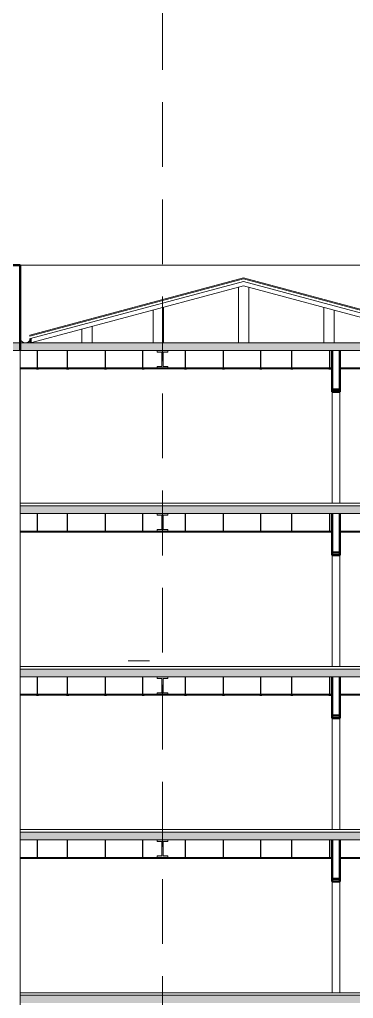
# Model space of a CAD drawing. Header units: millimetres. Extents: x 1135 to 1350, y 205 to 283.
# Drawn here: x 1178.24 to 1184.68, y 241.34 to 260.24 of the extents above; entities that cross this region are included whole.
import ezdxf

# ---------------------------------------------------------------- set-up
doc = ezdxf.new("R2010")
doc.units = ezdxf.units.MM
doc.header["$LTSCALE"] = 10
doc.linetypes.add('DASHED2', pattern=[0.375, 0.25, -0.125])
doc.layers.add('CIEL', color=8, linetype='Continuous')
doc.layers.add('FONDO', color=8, linetype='Continuous')
for name, color, linetype, lineweight in [('cinza 03', 252, 'Continuous', 13), ('HACHT', 90, 'Continuous', 9), ('linha estutura', 252, 'Continuous', 13), ('PAREDES', 50, 'Continuous', 50), ('PAREDES 2', 50, 'Continuous', 50), ('pn 02', 16, 'Continuous', 20), ('PN-01', 90, 'Continuous', 13)]:
    doc.layers.add(name, color=color, linetype=linetype, lineweight=lineweight)

msp = doc.modelspace()

# ---------------------------------------------------------------- hatches: boundary and pattern name
at = {"layer": 'HACHT'}
h = msp.add_hatch(color=256, dxfattribs=at)
h.paths.add_polyline_path([(1186.993, 250.85), (1180.993, 250.85), (1180.993, 250.7), (1181.098, 250.7), (1186.993, 250.7)])
h.paths.add_polyline_path([(1180.993, 250.85), (1178.248, 250.85), (1178.248, 250.7), (1180.993, 250.7)])
h.paths.add_polyline_path([(1192.993, 250.85), (1186.993, 250.85), (1186.993, 250.7), (1187.098, 250.7), (1192.993, 250.7)])
h.paths.add_polyline_path([(1198.993, 250.85), (1192.993, 250.85), (1192.993, 250.7), (1193.098, 250.7), (1198.993, 250.7)])
h.paths.add_polyline_path([(1204.993, 250.85), (1198.993, 250.85), (1198.993, 250.7), (1199.098, 250.7), (1204.993, 250.7)])
h.paths.add_polyline_path([(1210.993, 250.85), (1204.993, 250.85), (1204.993, 250.7), (1205.098, 250.7), (1210.993, 250.7)])
h.paths.add_polyline_path([(1178.248, 254), (1177.998, 254), (1177.998, 253.85), (1178.248, 253.85)])
h.paths.add_polyline_path([(1180.993, 254), (1178.357, 254, -0.048802), (1178.337, 254), (1178.248, 254), (1178.248, 253.85), (1180.993, 253.85)])
h.paths.add_polyline_path([(1186.993, 254), (1186.78, 254, -0.048802), (1186.76, 254), (1180.993, 254), (1180.993, 253.85), (1181.098, 253.85), (1186.993, 253.85)])
h.paths.add_polyline_path([(1192.993, 254), (1186.993, 254), (1186.993, 253.85), (1187.098, 253.85), (1192.993, 253.85)])
h.paths.add_polyline_path([(1198.993, 254), (1192.993, 254), (1192.993, 253.85), (1193.098, 253.85), (1198.993, 253.85)])
h.paths.add_polyline_path([(1204.993, 254), (1198.993, 254), (1198.993, 253.85), (1199.098, 253.85), (1204.993, 253.85)])
h.paths.add_polyline_path([(1210.993, 254), (1204.993, 254), (1204.993, 253.85), (1205.098, 253.85), (1210.993, 253.85)])
h.paths.add_polyline_path([(1213.748, 254), (1210.993, 254), (1210.993, 253.85), (1211.098, 253.85), (1213.748, 253.85)])
h.paths.add_polyline_path([(1213.998, 254), (1213.748, 254), (1213.748, 253.85), (1213.998, 253.85)])
h.paths.add_polyline_path([(1211.098, 250.85), (1210.993, 250.85), (1210.993, 250.7), (1211.098, 250.7)])
h = msp.add_hatch(color=256, dxfattribs=at)
h.paths.add_polyline_path([(1186.993, 247.7), (1180.993, 247.7), (1180.993, 247.55), (1181.098, 247.55), (1186.993, 247.55)])
h.paths.add_polyline_path([(1180.993, 247.7), (1178.248, 247.7), (1178.248, 247.55), (1180.993, 247.55)])
h = msp.add_hatch(color=256, dxfattribs=at)
h.paths.add_polyline_path([(1214.468, 244.55), (1213.748, 244.55), (1213.748, 244.4), (1214.468, 244.4)])
h.paths.add_polyline_path([(1210.993, 244.55), (1204.993, 244.55), (1204.993, 244.4), (1205.098, 244.4), (1210.993, 244.4)])
h.paths.add_polyline_path([(1204.993, 244.55), (1198.993, 244.55), (1198.993, 244.4), (1199.098, 244.4), (1204.993, 244.4)])
h.paths.add_polyline_path([(1198.993, 244.55), (1192.993, 244.55), (1192.993, 244.4), (1193.098, 244.4), (1198.993, 244.4)])
h.paths.add_polyline_path([(1192.993, 244.55), (1186.993, 244.55), (1186.993, 244.4), (1187.098, 244.4), (1192.993, 244.4)])
h.paths.add_polyline_path([(1186.993, 244.55), (1180.993, 244.55), (1180.993, 244.4), (1181.098, 244.4), (1186.993, 244.4)])
h.paths.add_polyline_path([(1180.993, 244.55), (1178.248, 244.55), (1178.248, 244.4), (1180.993, 244.4)])
h.paths.add_polyline_path([(1211.098, 244.55), (1210.993, 244.55), (1210.993, 244.4), (1211.098, 244.4)])
h = msp.add_hatch(color=256, dxfattribs=at)
h.paths.add_polyline_path([(1192.993, 238.25), (1186.993, 238.25), (1186.993, 238.1), (1187.098, 238.1), (1192.993, 238.1)])
h.paths.add_polyline_path([(1186.993, 238.25), (1180.993, 238.25), (1180.993, 238.1), (1181.098, 238.1), (1186.993, 238.1)])
h.paths.add_polyline_path([(1180.993, 238.25), (1178.248, 238.25), (1178.248, 238.1), (1180.993, 238.1)])
h.paths.add_polyline_path([(1180.993, 241.4), (1178.248, 241.4), (1178.248, 241.25), (1180.993, 241.25)])
h.paths.add_polyline_path([(1186.993, 241.4), (1180.993, 241.4), (1180.993, 241.25), (1181.098, 241.25), (1186.993, 241.25)])
h.paths.add_polyline_path([(1192.993, 241.4), (1186.993, 241.4), (1186.993, 241.25), (1187.098, 241.25), (1192.993, 241.25)])
h.paths.add_polyline_path([(1198.993, 241.4), (1192.993, 241.4), (1192.993, 241.25), (1193.098, 241.25), (1198.993, 241.25)])
h.paths.add_polyline_path([(1204.993, 241.4), (1198.993, 241.4), (1198.993, 241.25), (1199.098, 241.25), (1204.993, 241.25)])
h.paths.add_polyline_path([(1210.993, 241.4), (1204.993, 241.4), (1204.993, 241.25), (1205.098, 241.25), (1210.993, 241.25)])
h.paths.add_polyline_path([(1213.748, 241.4), (1210.993, 241.4), (1210.993, 241.25), (1211.098, 241.25), (1213.748, 241.25)])
h.paths.add_polyline_path([(1213.998, 241.4), (1213.748, 241.4), (1213.748, 241.25), (1213.998, 241.25)])
h.paths.add_polyline_path([(1198.993, 238.25), (1192.993, 238.25), (1192.993, 238.1), (1193.098, 238.1), (1198.993, 238.1)])
h.paths.add_polyline_path([(1204.993, 238.25), (1198.993, 238.25), (1198.993, 238.1), (1199.098, 238.1), (1204.993, 238.1)])
h.paths.add_polyline_path([(1210.993, 238.25), (1204.993, 238.25), (1204.993, 238.1), (1205.098, 238.1), (1210.993, 238.1)])
h.paths.add_polyline_path([(1211.098, 238.25), (1210.993, 238.25), (1210.993, 238.1), (1211.098, 238.1)])
at = {"layer": 'pn 02'}
for points in [[(1181.098, 253.543), (1181.098, 253.513), (1180.888, 253.513), (1180.888, 253.543), (1180.978, 253.543), (1180.978, 253.82), (1180.888, 253.82), (1180.888, 253.85), (1181.098, 253.85), (1181.098, 253.82), (1181.008, 253.82), (1181.008, 253.543)], [(1181.098, 250.393), (1181.098, 250.363), (1180.888, 250.363), (1180.888, 250.393), (1180.978, 250.393), (1180.978, 250.67), (1180.888, 250.67), (1180.888, 250.7), (1181.098, 250.7), (1181.098, 250.67), (1181.008, 250.67), (1181.008, 250.393)], [(1181.098, 247.243), (1181.098, 247.213), (1180.888, 247.213), (1180.888, 247.243), (1180.978, 247.243), (1180.978, 247.52), (1180.888, 247.52), (1180.888, 247.55), (1181.098, 247.55), (1181.098, 247.52), (1181.008, 247.52), (1181.008, 247.243)], [(1181.098, 244.093), (1181.098, 244.063), (1180.888, 244.063), (1180.888, 244.093), (1180.978, 244.093), (1180.978, 244.37), (1180.888, 244.37), (1180.888, 244.4), (1181.098, 244.4), (1181.098, 244.37), (1181.008, 244.37), (1181.008, 244.093)]]:
    msp.add_hatch(color=256, dxfattribs=at).paths.add_polyline_path(points)

# ---------------------------------------------------------------- linework, layer by layer
at = {"layer": 'CIEL'}
for p, q in [((1178.248, 253.513), (1184.268, 253.513)), ((1178.248, 253.5), (1184.268, 253.5)), ((1178.561, 253.496), (1178.601, 253.496)), ((1179.144, 253.496), (1179.183, 253.496)), ((1179.875, 253.496), (1179.915, 253.496)), ((1180.598, 253.496), (1180.637, 253.496)), ((1181.417, 253.496), (1181.457, 253.496)), ((1182.149, 253.496), (1182.189, 253.496)), ((1182.871, 253.496), (1182.911, 253.496)), ((1183.472, 253.496), (1183.512, 253.496)), ((1184.204, 253.496), (1184.244, 253.496)), ((1184.418, 253.513), (1208.123, 253.513)), ((1184.418, 253.5), (1208.123, 253.5)), ((1178.248, 250.363), (1184.268, 250.363)), ((1178.248, 250.35), (1184.268, 250.35)), ((1178.561, 250.346), (1178.601, 250.346)), ((1179.144, 250.346), (1179.183, 250.346)), ((1179.875, 250.346), (1179.915, 250.346)), ((1180.598, 250.346), (1180.637, 250.346)), ((1181.417, 250.346), (1181.457, 250.346)), ((1182.149, 250.346), (1182.189, 250.346)), ((1182.871, 250.346), (1182.911, 250.346)), ((1183.472, 250.346), (1183.512, 250.346)), ((1184.204, 250.346), (1184.244, 250.346)), ((1184.418, 250.363), (1208.123, 250.363)), ((1184.418, 250.35), (1208.123, 250.35)), ((1178.248, 247.213), (1184.268, 247.213)), ((1184.418, 247.213), (1208.123, 247.213)), ((1178.248, 247.2), (1184.268, 247.2)), ((1178.561, 247.196), (1178.601, 247.196)), ((1179.144, 247.196), (1179.183, 247.196)), ((1179.875, 247.196), (1179.915, 247.196)), ((1180.598, 247.196), (1180.637, 247.196)), ((1181.417, 247.196), (1181.457, 247.196)), ((1182.149, 247.196), (1182.189, 247.196)), ((1182.871, 247.196), (1182.911, 247.196)), ((1183.472, 247.196), (1183.512, 247.196)), ((1184.204, 247.196), (1184.244, 247.196)), ((1184.418, 247.2), (1208.123, 247.2)), ((1178.248, 244.063), (1184.268, 244.063)), ((1178.248, 244.05), (1184.268, 244.05)), ((1178.561, 244.046), (1178.601, 244.046)), ((1179.144, 244.046), (1179.183, 244.046)), ((1179.875, 244.046), (1179.915, 244.046)), ((1180.598, 244.046), (1180.637, 244.046)), ((1181.417, 244.046), (1181.457, 244.046)), ((1182.149, 244.046), (1182.189, 244.046)), ((1182.871, 244.046), (1182.911, 244.046)), ((1183.472, 244.046), (1183.512, 244.046)), ((1184.204, 244.046), (1184.244, 244.046)), ((1184.418, 244.063), (1208.123, 244.063)), ((1184.418, 244.05), (1208.123, 244.05))]:
    msp.add_line(p, q, dxfattribs=at)
at = {"layer": 'cinza 03'}
msp.add_line((1180.743, 247.86), (1180.328, 247.86), dxfattribs=at)
at = {"layer": 'FONDO'}
for p, q in [((1178.581, 253.496), (1178.581, 253.85)), ((1179.163, 253.496), (1179.163, 253.85)), ((1179.895, 253.496), (1179.895, 253.85)), ((1180.617, 253.496), (1180.617, 253.85)), ((1181.437, 253.496), (1181.437, 253.85)), ((1182.169, 253.496), (1182.169, 253.85)), ((1182.891, 253.496), (1182.891, 253.85)), ((1183.492, 253.496), (1183.492, 253.85)), ((1184.224, 253.496), (1184.224, 253.85)), ((1178.581, 250.346), (1178.581, 250.7)), ((1179.163, 250.346), (1179.163, 250.7)), ((1179.895, 250.346), (1179.895, 250.7)), ((1180.617, 250.346), (1180.617, 250.7)), ((1181.437, 250.346), (1181.437, 250.7)), ((1182.169, 250.346), (1182.169, 250.7)), ((1182.891, 250.346), (1182.891, 250.7)), ((1183.492, 250.346), (1183.492, 250.7)), ((1184.224, 250.346), (1184.224, 250.7)), ((1178.581, 247.196), (1178.581, 247.55)), ((1179.163, 247.196), (1179.163, 247.55)), ((1179.895, 247.196), (1179.895, 247.55)), ((1180.617, 247.196), (1180.617, 247.55)), ((1181.437, 247.196), (1181.437, 247.55)), ((1182.169, 247.196), (1182.169, 247.55)), ((1182.891, 247.196), (1182.891, 247.55)), ((1183.492, 247.196), (1183.492, 247.55)), ((1184.224, 247.196), (1184.224, 247.55)), ((1178.581, 244.046), (1178.581, 244.4)), ((1179.163, 244.046), (1179.163, 244.4)), ((1179.895, 244.046), (1179.895, 244.4)), ((1180.617, 244.046), (1180.617, 244.4)), ((1181.437, 244.046), (1181.437, 244.4)), ((1182.169, 244.046), (1182.169, 244.4)), ((1182.891, 244.046), (1182.891, 244.4)), ((1183.492, 244.046), (1183.492, 244.4)), ((1184.224, 244.046), (1184.224, 244.4))]:
    msp.add_line(p, q, dxfattribs=at)
at = {"layer": 'HACHT'}
for p, q in [((1184.268, 253.05), (1184.268, 250.9)), ((1184.418, 253.05), (1184.418, 250.9)), ((1184.268, 249.9), (1184.268, 247.75)), ((1184.418, 249.9), (1184.418, 247.75)), ((1184.268, 246.75), (1184.268, 244.6)), ((1184.418, 246.75), (1184.418, 244.6)), ((1184.268, 243.6), (1184.268, 241.45)), ((1184.418, 243.6), (1184.418, 241.45))]:
    msp.add_line(p, q, dxfattribs=at)
at = {"layer": 'linha estutura', "linetype": 'DASHED2', "ltscale": 0.5}
msp.add_line((1180.993, 266.144), (1180.993, 205.118), dxfattribs=at)
at = {"layer": 'PAREDES'}
for p, q in [((1184.418, 253.1), (1184.268, 253.1)), ((1184.418, 253.05), (1184.268, 253.05)), ((1184.418, 249.95), (1184.268, 249.95)), ((1184.418, 249.9), (1184.268, 249.9)), ((1184.418, 246.8), (1184.268, 246.8)), ((1184.418, 246.75), (1184.268, 246.75)), ((1184.418, 243.65), (1184.268, 243.65)), ((1184.418, 243.6), (1184.268, 243.6))]:
    msp.add_line(p, q, dxfattribs=at)
at = {"layer": 'PAREDES 2'}
for p, q in [((1178.248, 255.5), (1177.998, 255.5)), ((1178.248, 255.5), (1178.248, 254)), ((1178.448, 254.08), (1178.448, 254)), ((1178.248, 254), (1178.248, 253.85)), ((1184.268, 253.05), (1184.268, 253.85)), ((1184.418, 253.85), (1184.418, 253.05)), ((1184.268, 249.9), (1184.268, 250.7)), ((1184.418, 250.7), (1184.418, 249.9)), ((1184.268, 246.75), (1184.268, 247.55)), ((1184.418, 247.55), (1184.418, 246.75)), ((1184.268, 243.6), (1184.268, 244.4)), ((1184.418, 244.4), (1184.418, 243.6))]:
    msp.add_line(p, q, dxfattribs=at)
at = {"layer": 'pn 02'}
for p, q in [((1178.43, 254.148), (1182.558, 255.254)), ((1178.435, 254.128), (1182.558, 255.233)), ((1178.448, 254.08), (1182.558, 255.181)), ((1186.686, 254.148), (1182.558, 255.254)), ((1186.681, 254.128), (1182.558, 255.233)), ((1186.668, 254.08), (1182.558, 255.181)), ((1178.469, 254.003), (1182.558, 255.098)), ((1182.458, 255.072), (1182.458, 254)), ((1186.648, 254.003), (1182.558, 255.098)), ((1182.658, 254), (1182.658, 255.072)), ((1180.811, 254), (1180.811, 254.63)), ((1181.011, 254.684), (1181.011, 254)), ((1184.105, 254.684), (1184.105, 254)), ((1184.305, 254), (1184.305, 254.63)), ((1179.435, 254), (1179.435, 254.261)), ((1179.635, 254.315), (1179.635, 254)), ((1177.998, 254), (1213.998, 254)), ((1213.998, 253.85), (1177.998, 253.85)), ((1178.248, 253.85), (1178.248, 235.1)), ((1178.248, 250.9), (1208.123, 250.9)), ((1178.248, 250.85), (1211.101, 250.85)), ((1211.098, 250.7), (1178.248, 250.7)), ((1178.248, 247.75), (1214.218, 247.75)), ((1178.248, 247.7), (1214.468, 247.7)), ((1214.468, 247.55), (1178.248, 247.55)), ((1178.248, 244.6), (1208.123, 244.6)), ((1178.248, 244.55), (1211.101, 244.55)), ((1211.098, 244.4), (1178.248, 244.4)), ((1178.248, 241.45), (1213.748, 241.45)), ((1178.248, 241.4), (1213.998, 241.4))]:
    msp.add_line(p, q, dxfattribs=at)
at = {"layer": 'pn 02', "linetype": 'Continuous'}
for points in [[(1181.098, 253.543), (1181.098, 253.513), (1180.888, 253.513), (1180.888, 253.543), (1180.978, 253.543), (1180.978, 253.82), (1180.888, 253.82), (1180.888, 253.85), (1181.098, 253.85), (1181.098, 253.82), (1181.008, 253.82), (1181.008, 253.543)], [(1181.098, 250.393), (1181.098, 250.363), (1180.888, 250.363), (1180.888, 250.393), (1180.978, 250.393), (1180.978, 250.67), (1180.888, 250.67), (1180.888, 250.7), (1181.098, 250.7), (1181.098, 250.67), (1181.008, 250.67), (1181.008, 250.393)], [(1181.098, 247.243), (1181.098, 247.213), (1180.888, 247.213), (1180.888, 247.243), (1180.978, 247.243), (1180.978, 247.52), (1180.888, 247.52), (1180.888, 247.55), (1181.098, 247.55), (1181.098, 247.52), (1181.008, 247.52), (1181.008, 247.243)], [(1181.098, 244.093), (1181.098, 244.063), (1180.888, 244.063), (1180.888, 244.093), (1180.978, 244.093), (1180.978, 244.37), (1180.888, 244.37), (1180.888, 244.4), (1181.098, 244.4), (1181.098, 244.37), (1181.008, 244.37), (1181.008, 244.093)]]:
    msp.add_lwpolyline(points, close=True, dxfattribs=at)
at = {"layer": 'PN-01'}
for p, q in [((1186.868, 255.5), (1178.248, 255.5)), ((1178.43, 254.148), (1178.435, 254.128))]:
    msp.add_line(p, q, dxfattribs=at)
msp.add_arc((1178.347, 254.104), 0.104, 160.6544, 346.7967, dxfattribs=at)

doc.saveas('drawing.dxf')
